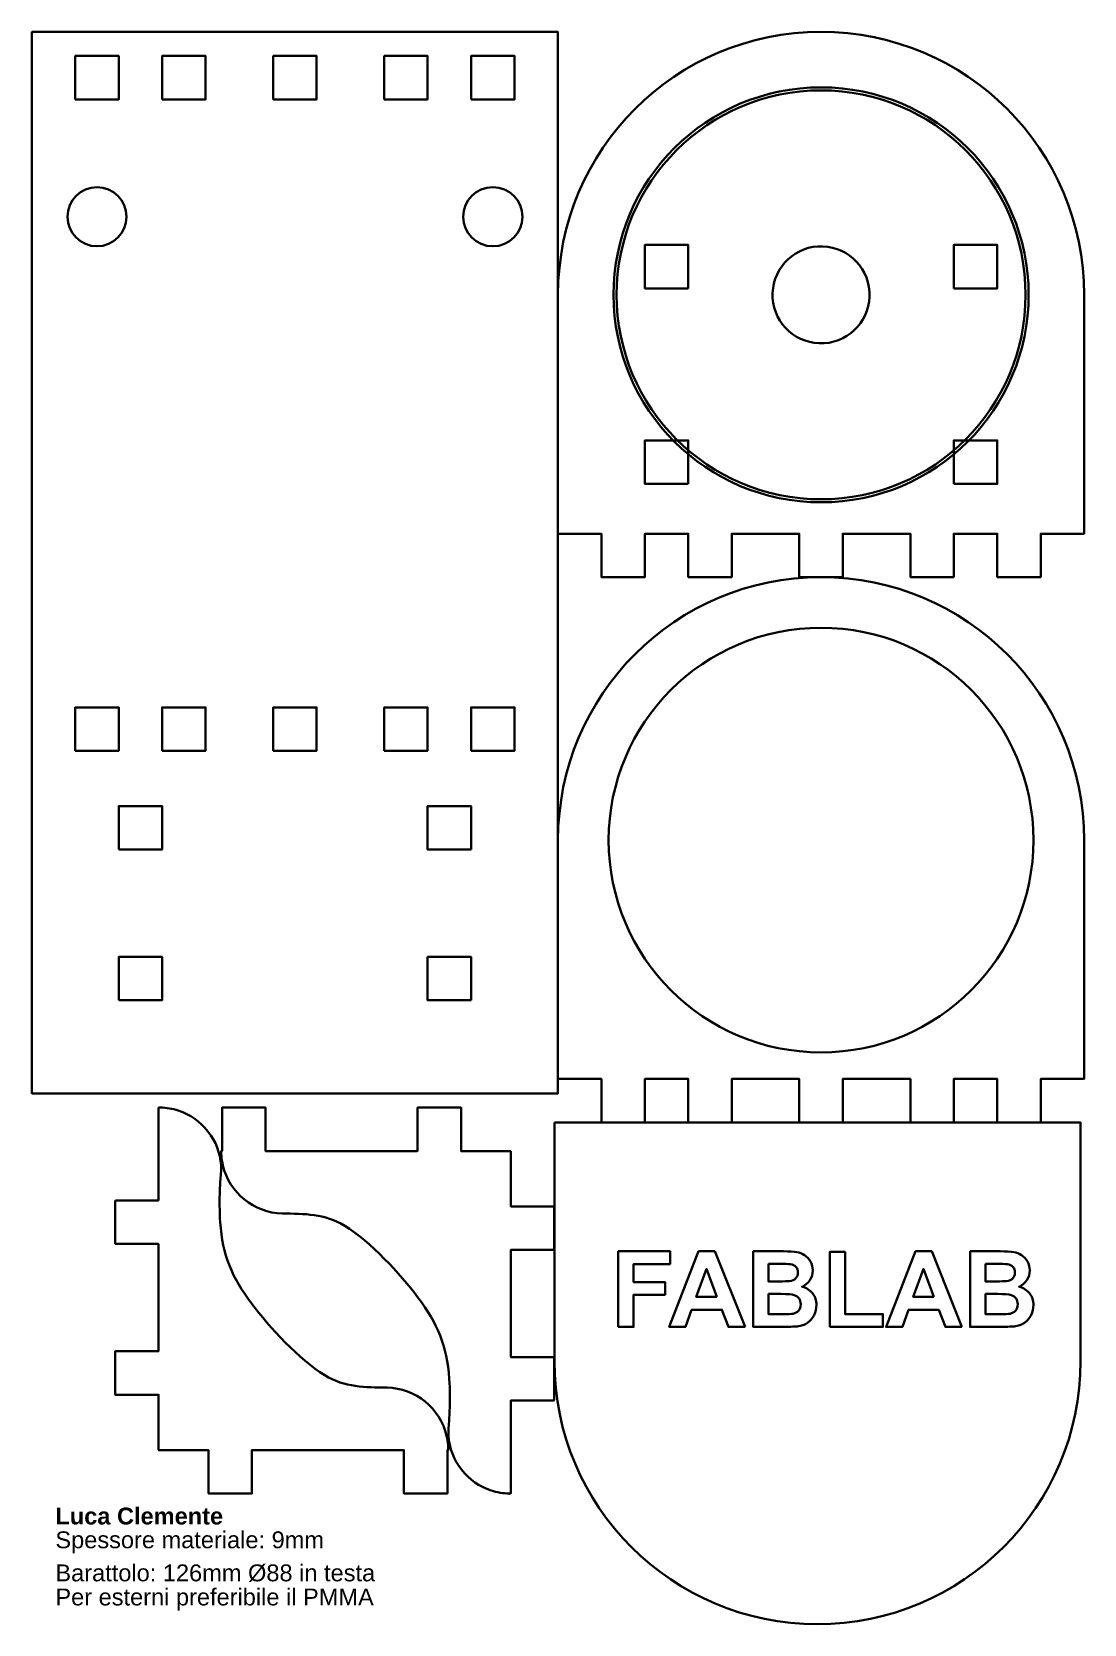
# Model space of a CAD drawing. Header units: inches. Extents: x 51 to 269, y -39 to 291.
import ezdxf

# ---------------------------------------------------------------- set-up
doc = ezdxf.new("R2010")
doc.units = ezdxf.units.IN
doc.header["$MEASUREMENT"] = 0
for name, color, linetype in [('engrave', 7, 'Continuous'), ('tagli', 7, 'Continuous'), ('tagli interni', 7, 'Continuous')]:
    doc.layers.add(name, color=color, linetype=linetype)

# ---------------------------------------------------------------- blocks, each defined once
blk = doc.blocks.new('block 2')
at = {"layer": 'engrave', "color": 1, "lineweight": 35}
blk.add_lwpolyline([(51.05, 291.35), (160.05, 291.35), (160.05, 71.35), (51.05, 71.35)], dxfattribs=at)
blk = doc.blocks.new('block 3')
at = {"layer": 'engrave', "color": 1, "lineweight": 35}
blk.add_lwpolyline([(150.05, 291.35), (51.05, 291.35), (51.05, 71.35), (150.05, 71.35)], dxfattribs=at)
blk = doc.blocks.new('block 4')
at = {"layer": 'engrave', "color": 3, "lineweight": 35}
blk.add_lwpolyline([(142.05, 277.35), (151.05, 277.35), (151.05, 286.35), (142.05, 286.35), (142.05, 277.35)], dxfattribs=at)
blk = doc.blocks.new('block 5')
at = {"layer": 'engrave', "color": 3, "lineweight": 35}
blk.add_lwpolyline([(124.05, 277.35), (133.05, 277.35), (133.05, 286.35), (124.05, 286.35), (124.05, 277.35)], dxfattribs=at)
blk = doc.blocks.new('block 6')
at = {"layer": 'engrave', "color": 3, "lineweight": 35}
blk.add_lwpolyline([(101.05, 277.35), (110.05, 277.35), (110.05, 286.35), (101.05, 286.35), (101.05, 277.35)], dxfattribs=at)
blk = doc.blocks.new('block 7')
at = {"layer": 'engrave', "color": 3, "lineweight": 35}
blk.add_lwpolyline([(78.05, 277.35), (87.05, 277.35), (87.05, 286.35), (78.05, 286.35), (78.05, 277.35)], dxfattribs=at)
blk = doc.blocks.new('block 8')
at = {"layer": 'engrave', "color": 3, "lineweight": 35}
blk.add_lwpolyline([(60.05, 277.35), (69.05, 277.35), (69.05, 286.35), (60.05, 286.35), (60.05, 277.35)], dxfattribs=at)
blk = doc.blocks.new('block 9')
at = {"layer": 'engrave', "color": 7, "lineweight": 35}
for points in [[(172.55, 22.96), (172.55, 38.62), (183.28, 38.62), (183.28, 35.97), (175.71, 35.97), (175.71, 32.26), (182.25, 32.26), (182.25, 29.62), (175.71, 29.62), (175.71, 22.96), (172.55, 22.96)], [(198.8, 22.96), (195.36, 22.96), (194, 26.52), (187.74, 26.52), (186.44, 22.96), (183.09, 22.96), (189.19, 38.62), (192.53, 38.62), (198.8, 22.96)], [(216.36, 22.96), (216.36, 38.49), (219.52, 38.49), (219.52, 25.6), (227.38, 25.6), (227.38, 22.96), (216.36, 22.96)], [(243.75, 22.96), (240.31, 22.96), (238.95, 26.52), (232.69, 26.52), (231.4, 22.96), (228.04, 22.96), (234.14, 38.62), (237.48, 38.62), (243.75, 22.96)], [(192.98, 29.16), (190.82, 34.97), (188.71, 29.16), (192.98, 29.16)], [(237.93, 29.16), (235.77, 34.97), (233.66, 29.16), (237.93, 29.16)]]:
    blk.add_lwpolyline(points, dxfattribs=at)
for points, knots in [([(200.49, 38.62), (200.49, 38.62), (206.75, 38.62), (206.75, 38.62), (207.99, 38.62), (208.91, 38.57), (209.52, 38.46), (210.13, 38.36), (210.67, 38.15), (211.15, 37.82), (211.63, 37.49), (212.03, 37.05), (212.35, 36.51), (212.67, 35.97), (212.83, 35.35), (212.83, 34.68), (212.83, 33.94), (212.64, 33.27), (212.24, 32.66), (211.85, 32.05), (211.31, 31.59), (210.63, 31.28), (211.59, 31), (212.32, 30.53), (212.83, 29.86), (213.35, 29.19), (213.6, 28.41), (213.6, 27.5), (213.6, 26.79), (213.44, 26.1), (213.11, 25.42), (212.78, 24.75), (212.32, 24.21), (211.75, 23.81), (211.18, 23.41), (210.47, 23.16), (209.63, 23.07), (209.1, 23.01), (207.83, 22.98), (205.82, 22.96), (205.82, 22.96), (200.49, 22.96), (200.49, 22.96), (200.49, 22.96), (200.49, 38.62), (200.49, 38.62)], [0, 0, 0, 0, 1, 1, 1, 2, 2, 2, 3, 3, 3, 4, 4, 4, 5, 5, 5, 6, 6, 6, 7, 7, 7, 8, 8, 8, 9, 9, 9, 10, 10, 10, 11, 11, 11, 12, 12, 12, 13, 13, 13, 14, 14, 14, 15, 15, 15, 15]), ([(245.44, 38.62), (245.44, 38.62), (251.7, 38.62), (251.7, 38.62), (252.94, 38.62), (253.86, 38.57), (254.47, 38.46), (255.08, 38.36), (255.62, 38.15), (256.1, 37.82), (256.58, 37.49), (256.98, 37.05), (257.3, 36.51), (257.63, 35.97), (257.79, 35.35), (257.79, 34.68), (257.79, 33.94), (257.59, 33.27), (257.19, 32.66), (256.8, 32.05), (256.26, 31.59), (255.59, 31.28), (256.54, 31), (257.27, 30.53), (257.79, 29.86), (258.3, 29.19), (258.55, 28.41), (258.55, 27.5), (258.55, 26.79), (258.39, 26.1), (258.06, 25.42), (257.73, 24.75), (257.27, 24.21), (256.7, 23.81), (256.13, 23.41), (255.42, 23.16), (254.58, 23.07), (254.05, 23.01), (252.78, 22.98), (250.77, 22.96), (250.77, 22.96), (245.44, 22.96), (245.44, 22.96), (245.44, 22.96), (245.44, 38.62), (245.44, 38.62)], [0, 0, 0, 0, 1, 1, 1, 2, 2, 2, 3, 3, 3, 4, 4, 4, 5, 5, 5, 6, 6, 6, 7, 7, 7, 8, 8, 8, 9, 9, 9, 10, 10, 10, 11, 11, 11, 12, 12, 12, 13, 13, 13, 14, 14, 14, 15, 15, 15, 15]), ([(203.65, 36.01), (203.65, 36.01), (203.65, 32.39), (203.65, 32.39), (203.65, 32.39), (205.72, 32.39), (205.72, 32.39), (206.95, 32.39), (207.72, 32.41), (208.02, 32.45), (208.56, 32.51), (208.98, 32.7), (209.29, 33.01), (209.6, 33.32), (209.76, 33.72), (209.76, 34.23), (209.76, 34.71), (209.62, 35.11), (209.36, 35.41), (209.09, 35.71), (208.69, 35.9), (208.17, 35.96), (207.85, 36), (206.95, 36.01), (205.47, 36.01), (205.47, 36.01), (203.65, 36.01), (203.65, 36.01)], [0, 0, 0, 0, 1, 1, 1, 2, 2, 2, 3, 3, 3, 4, 4, 4, 5, 5, 5, 6, 6, 6, 7, 7, 7, 8, 8, 8, 9, 9, 9, 9]), ([(248.6, 36.01), (248.6, 36.01), (248.6, 32.39), (248.6, 32.39), (248.6, 32.39), (250.67, 32.39), (250.67, 32.39), (251.9, 32.39), (252.67, 32.41), (252.97, 32.45), (253.51, 32.51), (253.94, 32.7), (254.25, 33.01), (254.55, 33.32), (254.71, 33.72), (254.71, 34.23), (254.71, 34.71), (254.58, 35.11), (254.31, 35.41), (254.04, 35.71), (253.65, 35.9), (253.12, 35.96), (252.8, 36), (251.9, 36.01), (250.42, 36.01), (250.42, 36.01), (248.6, 36.01), (248.6, 36.01)], [0, 0, 0, 0, 1, 1, 1, 2, 2, 2, 3, 3, 3, 4, 4, 4, 5, 5, 5, 6, 6, 6, 7, 7, 7, 8, 8, 8, 9, 9, 9, 9]), ([(203.65, 29.79), (203.65, 29.79), (203.65, 25.6), (203.65, 25.6), (203.65, 25.6), (206.58, 25.6), (206.58, 25.6), (207.71, 25.6), (208.44, 25.63), (208.74, 25.7), (209.21, 25.78), (209.6, 25.99), (209.89, 26.32), (210.19, 26.65), (210.34, 27.1), (210.34, 27.65), (210.34, 28.12), (210.22, 28.52), (209.99, 28.85), (209.77, 29.17), (209.44, 29.41), (209.01, 29.56), (208.57, 29.71), (207.64, 29.79), (206.2, 29.79), (206.2, 29.79), (203.65, 29.79), (203.65, 29.79)], [0, 0, 0, 0, 1, 1, 1, 2, 2, 2, 3, 3, 3, 4, 4, 4, 5, 5, 5, 6, 6, 6, 7, 7, 7, 8, 8, 8, 9, 9, 9, 9]), ([(248.6, 29.79), (248.6, 29.79), (248.6, 25.6), (248.6, 25.6), (248.6, 25.6), (251.53, 25.6), (251.53, 25.6), (252.67, 25.6), (253.39, 25.63), (253.7, 25.7), (254.17, 25.78), (254.55, 25.99), (254.84, 26.32), (255.14, 26.65), (255.29, 27.1), (255.29, 27.65), (255.29, 28.12), (255.17, 28.52), (254.94, 28.85), (254.72, 29.17), (254.39, 29.41), (253.96, 29.56), (253.53, 29.71), (252.59, 29.79), (251.15, 29.79), (251.15, 29.79), (248.6, 29.79), (248.6, 29.79)], [0, 0, 0, 0, 1, 1, 1, 2, 2, 2, 3, 3, 3, 4, 4, 4, 5, 5, 5, 6, 6, 6, 7, 7, 7, 8, 8, 8, 9, 9, 9, 9])]:
    blk.add_open_spline(points, degree=3, knots=knots, dxfattribs=at)
blk = doc.blocks.new('block 10')
at = {"layer": 'tagli', "color": 1, "lineweight": 35}
blk.add_open_spline([(150.28, 59.41), (146.97, 59.41), (143.66, 59.41), (140.36, 59.41), (140.25, 59.41), (140.15, 59.41), (140.05, 59.41), (140.02, 59.41), (139.99, 59.41), (139.97, 59.41), (139.93, 59.41), (140, 59.41), (140.02, 59.41), (140.07, 59.41), (140.12, 59.41), (140.18, 59.41), (140.38, 59.41), (140.59, 59.41), (140.8, 59.41), (141.21, 59.41), (141.62, 59.41), (142.04, 59.41), (142.86, 59.41), (143.69, 59.41), (144.52, 59.41), (146.17, 59.41), (147.83, 59.41), (149.48, 59.41), (149.69, 59.41), (149.9, 59.41), (150.1, 59.41), (150.15, 59.41), (150.21, 59.41), (150.26, 59.41), (150.34, 59.41), (150.28, 59.32), (150.28, 59.28), (150.28, 59.18), (150.28, 59.07), (150.28, 58.97), (150.28, 58.55), (150.28, 58.14), (150.28, 57.73), (150.28, 56.9), (150.28, 56.07), (150.28, 55.25), (150.28, 53.59), (150.28, 51.94), (150.28, 50.28), (150.28, 49.87), (150.28, 49.46), (150.28, 49.04), (150.28, 48.84), (150.28, 48.63), (150.28, 48.42), (150.28, 48.32), (150.28, 48.22), (150.28, 48.11), (150.28, 48.06), (150.28, 48.01), (150.28, 47.96), (150.28, 47.87), (150.37, 47.94), (150.42, 47.94), (151.24, 47.94), (152.07, 47.94), (152.9, 47.94), (154.55, 47.94), (156.21, 47.94), (157.86, 47.94), (158.27, 47.94), (158.69, 47.94), (159.1, 47.94), (159.15, 47.94), (159.2, 47.94), (159.26, 47.94), (159.34, 47.94), (159.28, 47.85), (159.28, 47.81), (159.28, 47.7), (159.28, 47.6), (159.28, 47.5), (159.28, 47.29), (159.28, 47.08), (159.28, 46.88), (159.28, 46.05), (159.28, 45.22), (159.28, 44.39), (159.28, 42.74), (159.28, 41.09), (159.28, 39.43), (159.28, 39.33), (159.28, 39.22), (159.28, 39.12), (159.28, 39.07), (159.28, 39.02), (159.28, 38.97), (159.28, 38.88), (159.2, 38.94), (159.16, 38.94), (158.95, 38.94), (158.74, 38.94), (158.54, 38.94), (158.12, 38.94), (157.71, 38.94), (157.3, 38.94), (156.47, 38.94), (155.64, 38.94), (154.82, 38.94), (153.99, 38.94), (153.16, 38.94), (152.33, 38.94), (151.92, 38.94), (151.51, 38.94), (151.09, 38.94), (150.89, 38.94), (150.68, 38.94), (150.47, 38.94), (150.42, 38.94), (150.37, 38.94), (150.32, 38.94), (150.24, 38.94), (150.28, 38.86), (150.28, 38.82), (150.28, 38.71), (150.28, 38.61), (150.28, 38.51), (150.28, 31.89), (150.28, 25.27), (150.28, 18.65), (150.28, 18.24), (150.28, 17.83), (150.28, 17.41), (150.28, 17.21), (150.28, 17), (150.28, 16.79), (150.28, 16.57), (150.69, 16.7), (150.81, 16.7), (151.63, 16.7), (152.46, 16.7), (153.29, 16.7), (154.94, 16.7), (156.6, 16.7), (158.25, 16.7), (158.46, 16.7), (158.67, 16.7), (158.87, 16.7), (158.98, 16.7), (159.08, 16.7), (159.18, 16.7), (159.32, 16.7), (159.28, 16.58), (159.28, 16.49), (159.28, 16.07), (159.28, 15.66), (159.28, 15.25), (159.28, 14.42), (159.28, 13.59), (159.28, 12.77), (159.28, 11.11), (159.28, 9.46), (159.28, 7.8), (159.28, 7.66), (159.17, 7.7), (159.08, 7.7), (158.97, 7.7), (158.87, 7.7), (158.77, 7.7), (158.56, 7.7), (158.35, 7.7), (158.15, 7.7), (157.73, 7.7), (157.32, 7.7), (156.9, 7.7), (156.08, 7.7), (155.25, 7.7), (154.42, 7.7), (153.6, 7.7), (152.77, 7.7), (151.94, 7.7), (151.53, 7.7), (151.11, 7.7), (150.7, 7.7), (150.6, 7.7), (150.49, 7.7), (150.39, 7.7), (150.35, 7.7), (150.28, 7.73), (150.28, 7.65), (150.28, 7.6), (150.28, 7.55), (150.28, 7.5), (150.28, 7.29), (150.28, 7.08), (150.28, 6.88), (150.28, 3.57), (150.28, 0.26), (150.28, -3.05), (150.28, -5.37), (150.28, -7.69), (150.28, -10.01), (150.28, -10.3), (150.28, -10.59), (150.28, -10.88), (150.28, -11.02), (150.28, -11.17), (150.28, -11.31), (150.28, -11.39), (150.28, -11.46), (150.28, -11.53), (150.28, -11.65), (150.01, -11.59), (149.95, -11.59), (148.66, -11.55), (147.44, -11.34), (146.22, -10.94), (143.64, -10.09), (141.75, -8.75), (140.08, -6.61), (138.4, -4.46), (137.56, -2.29), (137.37, 0.43), (137.29, 1.55), (137.45, 2.64), (137.51, 3.74), (137.55, 4.32), (137.58, 4.9), (137.6, 5.47), (137.69, 7.71), (137.69, 9.93), (137.53, 12.17), (137.04, 19.11), (135.12, 23.58), (131, 29.08), (127.43, 33.86), (121.11, 40.73), (115.88, 43.91), (111.69, 46.47), (107.49, 46.37), (102.97, 46.46), (97.05, 46.58), (91.97, 50.69), (90.62, 56.46), (90.47, 57.11), (90.37, 57.77), (90.32, 58.44), (90.29, 58.76), (90.28, 59.08), (90.28, 59.41), (90.28, 59.49), (90.36, 59.41), (90.4, 59.41), (90.45, 59.41), (90.46, 59.43), (90.46, 59.47), (90.46, 59.55), (90.46, 59.64), (90.46, 59.72), (90.46, 60.36), (90.46, 61), (90.46, 61.64), (90.46, 62.93), (90.46, 64.22), (90.46, 65.5), (90.46, 66.33), (90.46, 67.16), (90.46, 67.98), (90.46, 68.09), (90.46, 68.19), (90.46, 68.29), (90.46, 68.34), (90.42, 68.41), (90.5, 68.41), (90.55, 68.41), (90.6, 68.41), (90.65, 68.41), (90.86, 68.41), (91.07, 68.41), (91.27, 68.41), (91.69, 68.41), (92.1, 68.41), (92.51, 68.41), (94.17, 68.41), (95.82, 68.41), (97.48, 68.41), (97.89, 68.41), (98.3, 68.41), (98.72, 68.41), (98.92, 68.41), (99.13, 68.41), (99.34, 68.41), (99.38, 68.41), (99.46, 68.45), (99.46, 68.37), (99.46, 68.32), (99.46, 68.27), (99.46, 68.22), (99.46, 68.11), (99.46, 68.01), (99.46, 67.91), (99.46, 67.08), (99.46, 66.25), (99.46, 65.43), (99.46, 63.77), (99.46, 62.12), (99.46, 60.46), (99.46, 60.26), (99.46, 60.05), (99.46, 59.84), (99.46, 59.74), (99.46, 59.64), (99.46, 59.53), (99.46, 59.49), (99.4, 59.41), (99.49, 59.41), (99.54, 59.41), (99.59, 59.41), (99.64, 59.41), (100.06, 59.41), (100.47, 59.41), (100.88, 59.41), (101.71, 59.41), (102.54, 59.41), (103.36, 59.41), (105.02, 59.41), (106.67, 59.41), (108.33, 59.41), (111.64, 59.41), (114.94, 59.41), (118.25, 59.41), (121.56, 59.41), (124.87, 59.41), (128.18, 59.41), (129.01, 59.41), (129.83, 59.41), (130.66, 59.41), (130.71, 59.41), (130.76, 59.41), (130.82, 59.41), (130.86, 59.41), (130.96, 59.33), (130.96, 59.42), (130.96, 59.53), (130.96, 59.63), (130.96, 59.73), (130.96, 59.94), (130.96, 60.15), (130.96, 60.35), (130.96, 60.77), (130.96, 61.18), (130.96, 61.59), (130.96, 63.25), (130.96, 64.9), (130.96, 66.56), (130.96, 66.97), (130.96, 67.38), (130.96, 67.8), (130.96, 67.9), (130.96, 68), (130.96, 68.11), (130.96, 68.16), (130.96, 68.21), (130.96, 68.26), (130.96, 68.31), (130.87, 68.41), (130.97, 68.41), (131.17, 68.41), (131.38, 68.41), (131.59, 68.41), (132.41, 68.41), (133.24, 68.41), (134.07, 68.41), (135.72, 68.41), (137.38, 68.41), (139.03, 68.41), (139.24, 68.41), (139.44, 68.41), (139.65, 68.41), (139.7, 68.41), (139.75, 68.41), (139.81, 68.41), (139.86, 68.41), (139.96, 68.5), (139.96, 68.4), (139.96, 68.3), (139.96, 68.2), (139.96, 68.09), (139.96, 67.68), (139.96, 67.27), (139.96, 66.85), (139.96, 66.03), (139.96, 65.2), (139.96, 64.37), (139.96, 62.72), (139.96, 61.06), (139.96, 59.41)], degree=3, knots=[0, 0, 0, 0, 1, 1, 1, 2, 2, 2, 3, 3, 3, 4, 4, 4, 5, 5, 5, 6, 6, 6, 7, 7, 7, 8, 8, 8, 9, 9, 9, 10, 10, 10, 11, 11, 11, 12, 12, 12, 13, 13, 13, 14, 14, 14, 15, 15, 15, 16, 16, 16, 17, 17, 17, 18, 18, 18, 19, 19, 19, 20, 20, 20, 21, 21, 21, 22, 22, 22, 23, 23, 23, 24, 24, 24, 25, 25, 25, 26, 26, 26, 27, 27, 27, 28, 28, 28, 29, 29, 29, 30, 30, 30, 31, 31, 31, 32, 32, 32, 33, 33, 33, 34, 34, 34, 35, 35, 35, 36, 36, 36, 37, 37, 37, 38, 38, 38, 39, 39, 39, 40, 40, 40, 41, 41, 41, 42, 42, 42, 43, 43, 43, 44, 44, 44, 45, 45, 45, 46, 46, 46, 47, 47, 47, 48, 48, 48, 49, 49, 49, 50, 50, 50, 51, 51, 51, 52, 52, 52, 53, 53, 53, 54, 54, 54, 55, 55, 55, 56, 56, 56, 57, 57, 57, 58, 58, 58, 59, 59, 59, 60, 60, 60, 61, 61, 61, 62, 62, 62, 63, 63, 63, 64, 64, 64, 65, 65, 65, 66, 66, 66, 67, 67, 67, 68, 68, 68, 69, 69, 69, 70, 70, 70, 71, 71, 71, 72, 72, 72, 73, 73, 73, 74, 74, 74, 75, 75, 75, 76, 76, 76, 77, 77, 77, 78, 78, 78, 79, 79, 79, 80, 80, 80, 81, 81, 81, 82, 82, 82, 83, 83, 83, 84, 84, 84, 85, 85, 85, 86, 86, 86, 87, 87, 87, 88, 88, 88, 89, 89, 89, 90, 90, 90, 91, 91, 91, 92, 92, 92, 93, 93, 93, 94, 94, 94, 95, 95, 95, 96, 96, 96, 97, 97, 97, 98, 98, 98, 99, 99, 99, 100, 100, 100, 101, 101, 101, 102, 102, 102, 103, 103, 103, 104, 104, 104, 105, 105, 105, 106, 106, 106, 107, 107, 107, 108, 108, 108, 109, 109, 109, 110, 110, 110, 111, 111, 111, 112, 112, 112, 113, 113, 113, 114, 114, 114, 115, 115, 115, 116, 116, 116, 117, 117, 117, 118, 118, 118, 119, 119, 119, 120, 120, 120, 121, 121, 121, 122, 122, 122, 123, 123, 123, 124, 124, 124, 125, 125, 125, 126, 126, 126, 127, 127, 127, 128, 128, 128, 129, 129, 129, 130, 130, 130, 131, 131, 131, 132, 132, 132, 132], dxfattribs=at)
blk = doc.blocks.new('block 11')
at = {"layer": 'tagli', "color": 1, "lineweight": 35}
blk.add_open_spline([(77.32, -2.56), (80.63, -2.56), (83.94, -2.56), (87.25, -2.56), (87.35, -2.56), (87.46, -2.56), (87.56, -2.56), (87.58, -2.56), (87.61, -2.56), (87.64, -2.56), (87.67, -2.56), (87.6, -2.56), (87.58, -2.56), (87.53, -2.56), (87.48, -2.56), (87.43, -2.56), (87.22, -2.56), (87.01, -2.56), (86.81, -2.56), (86.39, -2.56), (85.98, -2.56), (85.57, -2.56), (84.74, -2.56), (83.91, -2.56), (83.09, -2.56), (81.43, -2.56), (79.78, -2.56), (78.12, -2.56), (77.92, -2.56), (77.71, -2.56), (77.5, -2.56), (77.45, -2.56), (77.4, -2.56), (77.35, -2.56), (77.26, -2.56), (77.32, -2.48), (77.32, -2.43), (77.32, -2.33), (77.32, -2.23), (77.32, -2.12), (77.32, -1.71), (77.32, -1.29), (77.32, -0.88), (77.32, -0.05), (77.32, 0.77), (77.32, 1.6), (77.32, 3.25), (77.32, 4.91), (77.32, 6.56), (77.32, 6.98), (77.32, 7.39), (77.32, 7.8), (77.32, 8.01), (77.32, 8.22), (77.32, 8.42), (77.32, 8.53), (77.32, 8.63), (77.32, 8.73), (77.32, 8.79), (77.32, 8.84), (77.32, 8.89), (77.32, 8.98), (77.24, 8.91), (77.19, 8.91), (76.36, 8.91), (75.53, 8.91), (74.71, 8.91), (73.05, 8.91), (71.4, 8.91), (69.74, 8.91), (69.33, 8.91), (68.92, 8.91), (68.5, 8.91), (68.45, 8.91), (68.4, 8.91), (68.35, 8.91), (68.26, 8.91), (68.32, 8.99), (68.32, 9.04), (68.32, 9.14), (68.32, 9.25), (68.32, 9.35), (68.32, 9.56), (68.32, 9.76), (68.32, 9.97), (68.32, 10.8), (68.32, 11.62), (68.32, 12.45), (68.32, 14.11), (68.32, 15.76), (68.32, 17.41), (68.32, 17.52), (68.32, 17.62), (68.32, 17.72), (68.32, 17.78), (68.32, 17.83), (68.32, 17.88), (68.32, 17.96), (68.4, 17.91), (68.45, 17.91), (68.65, 17.91), (68.86, 17.91), (69.07, 17.91), (69.48, 17.91), (69.89, 17.91), (70.31, 17.91), (71.13, 17.91), (71.96, 17.91), (72.79, 17.91), (73.62, 17.91), (74.44, 17.91), (75.27, 17.91), (75.68, 17.91), (76.1, 17.91), (76.51, 17.91), (76.72, 17.91), (76.92, 17.91), (77.13, 17.91), (77.18, 17.91), (77.24, 17.91), (77.29, 17.91), (77.37, 17.91), (77.32, 17.99), (77.32, 18.03), (77.32, 18.13), (77.32, 18.24), (77.32, 18.34), (77.32, 24.96), (77.32, 31.57), (77.32, 38.19), (77.32, 38.61), (77.32, 39.02), (77.32, 39.43), (77.32, 39.64), (77.32, 39.85), (77.32, 40.05), (77.32, 40.27), (76.91, 40.15), (76.8, 40.15), (75.97, 40.15), (75.14, 40.15), (74.32, 40.15), (72.66, 40.15), (71.01, 40.15), (69.35, 40.15), (69.15, 40.15), (68.94, 40.15), (68.73, 40.15), (68.63, 40.15), (68.53, 40.15), (68.42, 40.15), (68.28, 40.15), (68.32, 40.27), (68.32, 40.36), (68.32, 40.77), (68.32, 41.19), (68.32, 41.6), (68.32, 42.43), (68.32, 43.25), (68.32, 44.08), (68.32, 45.73), (68.32, 47.39), (68.32, 49.04), (68.32, 49.18), (68.44, 49.15), (68.53, 49.15), (68.63, 49.15), (68.74, 49.15), (68.84, 49.15), (69.05, 49.15), (69.25, 49.15), (69.46, 49.15), (69.87, 49.15), (70.29, 49.15), (70.7, 49.15), (71.53, 49.15), (72.35, 49.15), (73.18, 49.15), (74.01, 49.15), (74.84, 49.15), (75.66, 49.15), (76.08, 49.15), (76.49, 49.15), (76.9, 49.15), (77.01, 49.15), (77.11, 49.15), (77.21, 49.15), (77.26, 49.15), (77.32, 49.12), (77.32, 49.19), (77.32, 49.25), (77.32, 49.3), (77.32, 49.35), (77.32, 49.56), (77.32, 49.76), (77.32, 49.97), (77.32, 53.28), (77.32, 56.59), (77.32, 59.9), (77.32, 62.22), (77.32, 64.53), (77.32, 66.85), (77.32, 67.14), (77.32, 67.43), (77.32, 67.72), (77.32, 67.87), (77.32, 68.01), (77.32, 68.16), (77.32, 68.23), (77.32, 68.3), (77.32, 68.38), (77.32, 68.49), (77.6, 68.43), (77.66, 68.43), (78.94, 68.4), (80.16, 68.19), (81.38, 67.78), (83.96, 66.93), (85.85, 65.6), (87.53, 63.46), (89.21, 61.31), (90.04, 59.14), (90.24, 56.41), (90.32, 55.3), (90.16, 54.21), (90.09, 53.1), (90.06, 52.53), (90.03, 51.95), (90, 51.37), (89.92, 49.14), (89.92, 46.91), (90.08, 44.68), (90.56, 37.74), (92.48, 33.27), (96.6, 27.76), (100.17, 22.99), (106.49, 16.12), (111.72, 12.93), (115.91, 10.38), (120.11, 10.47), (124.63, 10.38), (130.55, 10.27), (135.63, 6.15), (136.98, 0.39), (137.14, -0.27), (137.24, -0.92), (137.29, -1.6), (137.31, -1.92), (137.32, -2.24), (137.32, -2.56), (137.32, -2.64), (137.24, -2.56), (137.2, -2.56), (137.16, -2.56), (137.15, -2.59), (137.15, -2.63), (137.15, -2.71), (137.15, -2.79), (137.15, -2.87), (137.15, -3.51), (137.15, -4.16), (137.15, -4.8), (137.15, -6.08), (137.15, -7.37), (137.15, -8.66), (137.15, -9.48), (137.15, -10.31), (137.15, -11.14), (137.15, -11.24), (137.15, -11.34), (137.15, -11.45), (137.15, -11.49), (137.18, -11.56), (137.11, -11.56), (137.06, -11.56), (137, -11.56), (136.95, -11.56), (136.75, -11.56), (136.54, -11.56), (136.33, -11.56), (135.92, -11.56), (135.51, -11.56), (135.09, -11.56), (133.44, -11.56), (131.78, -11.56), (130.13, -11.56), (129.72, -11.56), (129.3, -11.56), (128.89, -11.56), (128.68, -11.56), (128.47, -11.56), (128.27, -11.56), (128.22, -11.56), (128.15, -11.61), (128.15, -11.53), (128.15, -11.48), (128.15, -11.42), (128.15, -11.37), (128.15, -11.27), (128.15, -11.17), (128.15, -11.06), (128.15, -10.23), (128.15, -9.41), (128.15, -8.58), (128.15, -6.93), (128.15, -5.27), (128.15, -3.62), (128.15, -3.41), (128.15, -3.2), (128.15, -3), (128.15, -2.89), (128.15, -2.79), (128.15, -2.69), (128.15, -2.64), (128.2, -2.56), (128.12, -2.56), (128.07, -2.56), (128.01, -2.56), (127.96, -2.56), (127.55, -2.56), (127.14, -2.56), (126.72, -2.56), (125.89, -2.56), (125.07, -2.56), (124.24, -2.56), (122.59, -2.56), (120.93, -2.56), (119.28, -2.56), (115.97, -2.56), (112.66, -2.56), (109.35, -2.56), (106.04, -2.56), (102.73, -2.56), (99.43, -2.56), (98.6, -2.56), (97.77, -2.56), (96.94, -2.56), (96.89, -2.56), (96.84, -2.56), (96.79, -2.56), (96.74, -2.56), (96.65, -2.48), (96.65, -2.58), (96.65, -2.68), (96.65, -2.78), (96.65, -2.89), (96.65, -3.09), (96.65, -3.3), (96.65, -3.51), (96.65, -3.92), (96.65, -4.33), (96.65, -4.75), (96.65, -6.4), (96.65, -8.06), (96.65, -9.71), (96.65, -10.12), (96.65, -10.54), (96.65, -10.95), (96.65, -11.06), (96.65, -11.16), (96.65, -11.26), (96.65, -11.31), (96.65, -11.37), (96.65, -11.42), (96.65, -11.47), (96.74, -11.56), (96.64, -11.56), (96.43, -11.56), (96.23, -11.56), (96.02, -11.56), (95.19, -11.56), (94.36, -11.56), (93.54, -11.56), (91.88, -11.56), (90.23, -11.56), (88.57, -11.56), (88.37, -11.56), (88.16, -11.56), (87.95, -11.56), (87.9, -11.56), (87.85, -11.56), (87.8, -11.56), (87.75, -11.56), (87.65, -11.66), (87.65, -11.56), (87.65, -11.45), (87.65, -11.35), (87.65, -11.25), (87.65, -10.83), (87.65, -10.42), (87.65, -10.01), (87.65, -9.18), (87.65, -8.35), (87.65, -7.53), (87.65, -5.87), (87.65, -4.22), (87.65, -2.56)], degree=3, knots=[0, 0, 0, 0, 1, 1, 1, 2, 2, 2, 3, 3, 3, 4, 4, 4, 5, 5, 5, 6, 6, 6, 7, 7, 7, 8, 8, 8, 9, 9, 9, 10, 10, 10, 11, 11, 11, 12, 12, 12, 13, 13, 13, 14, 14, 14, 15, 15, 15, 16, 16, 16, 17, 17, 17, 18, 18, 18, 19, 19, 19, 20, 20, 20, 21, 21, 21, 22, 22, 22, 23, 23, 23, 24, 24, 24, 25, 25, 25, 26, 26, 26, 27, 27, 27, 28, 28, 28, 29, 29, 29, 30, 30, 30, 31, 31, 31, 32, 32, 32, 33, 33, 33, 34, 34, 34, 35, 35, 35, 36, 36, 36, 37, 37, 37, 38, 38, 38, 39, 39, 39, 40, 40, 40, 41, 41, 41, 42, 42, 42, 43, 43, 43, 44, 44, 44, 45, 45, 45, 46, 46, 46, 47, 47, 47, 48, 48, 48, 49, 49, 49, 50, 50, 50, 51, 51, 51, 52, 52, 52, 53, 53, 53, 54, 54, 54, 55, 55, 55, 56, 56, 56, 57, 57, 57, 58, 58, 58, 59, 59, 59, 60, 60, 60, 61, 61, 61, 62, 62, 62, 63, 63, 63, 64, 64, 64, 65, 65, 65, 66, 66, 66, 67, 67, 67, 68, 68, 68, 69, 69, 69, 70, 70, 70, 71, 71, 71, 72, 72, 72, 73, 73, 73, 74, 74, 74, 75, 75, 75, 76, 76, 76, 77, 77, 77, 78, 78, 78, 79, 79, 79, 80, 80, 80, 81, 81, 81, 82, 82, 82, 83, 83, 83, 84, 84, 84, 85, 85, 85, 86, 86, 86, 87, 87, 87, 88, 88, 88, 89, 89, 89, 90, 90, 90, 91, 91, 91, 92, 92, 92, 93, 93, 93, 94, 94, 94, 95, 95, 95, 96, 96, 96, 97, 97, 97, 98, 98, 98, 99, 99, 99, 100, 100, 100, 101, 101, 101, 102, 102, 102, 103, 103, 103, 104, 104, 104, 105, 105, 105, 106, 106, 106, 107, 107, 107, 108, 108, 108, 109, 109, 109, 110, 110, 110, 111, 111, 111, 112, 112, 112, 113, 113, 113, 114, 114, 114, 115, 115, 115, 116, 116, 116, 117, 117, 117, 118, 118, 118, 119, 119, 119, 120, 120, 120, 121, 121, 121, 122, 122, 122, 123, 123, 123, 124, 124, 124, 125, 125, 125, 126, 126, 126, 127, 127, 127, 128, 128, 128, 129, 129, 129, 130, 130, 130, 131, 131, 131, 132, 132, 132, 132], dxfattribs=at)
blk = doc.blocks.new('block 12')
at = {"layer": 'tagli interni', "color": 3, "lineweight": 35}
blk.add_lwpolyline([(142.05, 90.64), (133.05, 90.64), (133.05, 99.64), (142.05, 99.64), (142.05, 90.64)], dxfattribs=at)
blk = doc.blocks.new('block 13')
at = {"layer": 'tagli interni', "color": 3, "lineweight": 35}
blk.add_lwpolyline([(69.05, 121.88), (78.05, 121.88), (78.05, 130.88), (69.05, 130.88), (69.05, 121.88)], dxfattribs=at)
blk = doc.blocks.new('block 14')
at = {"layer": 'tagli interni', "color": 3, "lineweight": 35}
blk.add_lwpolyline([(69.05, 90.64), (78.05, 90.64), (78.05, 99.64), (69.05, 99.64), (69.05, 90.64)], dxfattribs=at)
blk = doc.blocks.new('block 15')
at = {"layer": 'tagli interni', "color": 3, "lineweight": 35}
blk.add_lwpolyline([(142.05, 121.88), (133.05, 121.88), (133.05, 130.88), (142.05, 130.88), (142.05, 121.88)], dxfattribs=at)
blk = doc.blocks.new('block 16')
at = {"layer": 'tagli interni', "color": 3, "lineweight": 35}
blk.add_lwpolyline([(60.05, 142.35), (69.05, 142.35), (69.05, 151.35), (60.05, 151.35), (60.05, 142.35)], dxfattribs=at)
blk = doc.blocks.new('block 17')
at = {"layer": 'tagli interni', "color": 3, "lineweight": 35}
blk.add_lwpolyline([(78.05, 142.35), (87.05, 142.35), (87.05, 151.35), (78.05, 151.35), (78.05, 142.35)], dxfattribs=at)
blk = doc.blocks.new('block 18')
at = {"layer": 'tagli interni', "color": 3, "lineweight": 35}
blk.add_lwpolyline([(101.05, 142.35), (110.05, 142.35), (110.05, 151.35), (101.05, 151.35), (101.05, 142.35)], dxfattribs=at)
blk = doc.blocks.new('block 19')
at = {"layer": 'tagli interni', "color": 3, "lineweight": 35}
blk.add_lwpolyline([(124.05, 142.35), (133.05, 142.35), (133.05, 151.35), (124.05, 151.35), (124.05, 142.35)], dxfattribs=at)
blk = doc.blocks.new('block 20')
at = {"layer": 'tagli interni', "color": 3, "lineweight": 35}
blk.add_lwpolyline([(142.05, 142.35), (151.05, 142.35), (151.05, 151.35), (142.05, 151.35), (142.05, 142.35)], dxfattribs=at)

msp = doc.modelspace()

# ---------------------------------------------------------------- linework, layer by layer
at = {"layer": 'engrave', "color": 5, "lineweight": 35}
for points in [[(257.55, 236.85), (257.55, 260.6), (238.3, 279.85), (214.55, 279.85), (190.81, 279.85), (171.55, 260.6), (171.55, 236.85), (171.55, 213.1), (190.81, 193.85), (214.55, 193.85), (238.3, 193.85), (257.55, 213.1), (257.55, 236.85)], [(256.92, 236.85), (256.92, 260.25), (237.95, 279.22), (214.55, 279.22), (191.15, 279.22), (172.19, 260.25), (172.19, 236.85), (172.19, 213.45), (191.15, 194.48), (214.55, 194.48), (237.95, 194.48), (256.92, 213.45), (256.92, 236.85)]]:
    msp.add_open_spline(points, degree=3, knots=[0, 0, 0, 0, 1, 1, 1, 2, 2, 2, 3, 3, 3, 4, 4, 4, 4], dxfattribs=at)
at = {"layer": 'tagli', "color": 1, "lineweight": 35}
for points in [[(178.05, 187.35), (187.05, 187.35)], [(196.05, 187.35), (210.05, 187.35)], [(219.05, 187.35), (233.05, 187.35)], [(260.05, 187.35), (264.05, 187.35)]]:
    msp.add_lwpolyline(points, dxfattribs=at)
for points, knots in [([(242.05, 187.35), (245.05, 187.35), (248.05, 187.35), (251.05, 187.35), (251.05, 184.35), (251.05, 181.35), (251.05, 178.35), (254.05, 178.35), (257.05, 178.35), (260.05, 178.35), (260.05, 181.35), (260.05, 184.35), (260.05, 187.35), (263.05, 187.35), (266.05, 187.35), (269.05, 187.35), (269.05, 203.85), (269.05, 220.35), (269.05, 236.85), (269.05, 266.95), (244.65, 291.35), (214.55, 291.35), (184.45, 291.35), (160.05, 266.95), (160.05, 236.85), (160.05, 220.35), (160.05, 203.85), (160.05, 187.35), (163.05, 187.35), (166.05, 187.35), (169.05, 187.35), (169.05, 184.35), (169.05, 181.35), (169.05, 178.35), (172.05, 178.35), (175.05, 178.35), (178.05, 178.35), (178.05, 181.35), (178.05, 184.35), (178.05, 187.35), (181.05, 187.35), (184.05, 187.35), (187.05, 187.35), (187.05, 184.35), (187.05, 181.35), (187.05, 178.35), (190.05, 178.35), (193.05, 178.35), (196.05, 178.35), (196.05, 181.35), (196.05, 184.35), (196.05, 187.35), (200.72, 187.35), (205.39, 187.35), (210.05, 187.35), (210.05, 184.35), (210.05, 181.35), (210.05, 178.35), (213.05, 178.35), (216.05, 178.35), (219.05, 178.35), (219.05, 181.35), (219.05, 184.35), (219.05, 187.35), (223.72, 187.35), (228.39, 187.35), (233.05, 187.35), (233.05, 184.35), (233.05, 181.35), (233.05, 178.35), (236.05, 178.35), (239.05, 178.35), (242.05, 178.35), (242.05, 181.35), (242.05, 184.35), (242.05, 187.35), (245.05, 187.35), (248.05, 187.35), (251.05, 187.35)], [0, 0, 0, 0, 1, 1, 1, 2, 2, 2, 3, 3, 3, 4, 4, 4, 5, 5, 5, 6, 6, 6, 7, 7, 7, 8, 8, 8, 9, 9, 9, 10, 10, 10, 11, 11, 11, 12, 12, 12, 13, 13, 13, 14, 14, 14, 15, 15, 15, 16, 16, 16, 17, 17, 17, 18, 18, 18, 19, 19, 19, 20, 20, 20, 21, 21, 21, 22, 22, 22, 23, 23, 23, 24, 24, 24, 25, 25, 25, 26, 26, 26, 26]), ([(242.05, 74.35), (245.05, 74.35), (248.05, 74.35), (251.05, 74.35), (251.05, 71.35), (251.05, 68.35), (251.05, 65.35), (254.05, 65.35), (257.05, 65.35), (260.05, 65.35), (260.05, 68.35), (260.05, 71.35), (260.05, 74.35), (263.05, 74.35), (266.05, 74.35), (269.05, 74.35), (269.05, 90.85), (269.05, 107.35), (269.05, 123.85), (269.05, 153.95), (244.65, 178.35), (214.55, 178.35), (184.45, 178.35), (160.05, 153.95), (160.05, 123.85), (160.05, 107.35), (160.05, 90.85), (160.05, 74.35), (163.05, 74.35), (166.05, 74.35), (169.05, 74.35), (169.05, 71.35), (169.05, 68.35), (169.05, 65.35), (172.05, 65.35), (175.05, 65.35), (178.05, 65.35), (178.05, 68.35), (178.05, 71.35), (178.05, 74.35), (181.05, 74.35), (184.05, 74.35), (187.05, 74.35), (187.05, 71.35), (187.05, 68.35), (187.05, 65.35), (190.05, 65.35), (193.05, 65.35), (196.05, 65.35), (196.05, 68.35), (196.05, 71.35), (196.05, 74.35), (200.72, 74.35), (205.39, 74.35), (210.05, 74.35), (210.05, 71.35), (210.05, 68.35), (210.05, 65.35), (213.05, 65.35), (216.05, 65.35), (219.05, 65.35), (219.05, 68.35), (219.05, 71.35), (219.05, 74.35), (223.72, 74.35), (228.39, 74.35), (233.05, 74.35), (233.05, 71.35), (233.05, 68.35), (233.05, 65.35), (236.05, 65.35), (239.05, 65.35), (242.05, 65.35), (242.05, 68.35), (242.05, 71.35), (242.05, 74.35), (245.05, 74.35), (248.05, 74.35), (251.05, 74.35)], [0, 0, 0, 0, 1, 1, 1, 2, 2, 2, 3, 3, 3, 4, 4, 4, 5, 5, 5, 6, 6, 6, 7, 7, 7, 8, 8, 8, 9, 9, 9, 10, 10, 10, 11, 11, 11, 12, 12, 12, 13, 13, 13, 14, 14, 14, 15, 15, 15, 16, 16, 16, 17, 17, 17, 18, 18, 18, 19, 19, 19, 20, 20, 20, 21, 21, 21, 22, 22, 22, 23, 23, 23, 24, 24, 24, 25, 25, 25, 26, 26, 26, 26]), ([(159.3, 65.35), (159.3, 48.85), (159.3, 32.35), (159.3, 15.85), (159.3, -14.25), (183.7, -38.65), (213.8, -38.65), (243.9, -38.65), (268.3, -14.25), (268.3, 15.85), (268.3, 32.35), (268.3, 48.85), (268.3, 65.35), (268.3, 65.35), (159.3, 65.35), (159.3, 65.35)], [0, 0, 0, 0, 1, 1, 1, 2, 2, 2, 3, 3, 3, 4, 4, 4, 5, 5, 5, 5])]:
    msp.add_open_spline(points, degree=3, knots=knots, dxfattribs=at)
at = {"layer": 'tagli interni', "color": 3, "lineweight": 35}
for points in [[(187.05, 238.18), (178.05, 238.18), (178.05, 247.18), (187.05, 247.18), (187.05, 238.18)], [(242.05, 238.18), (251.05, 238.18), (251.05, 247.18), (242.05, 247.18), (242.05, 238.18)], [(187.05, 197.68), (178.05, 197.68), (178.05, 206.68), (187.05, 206.68), (187.05, 197.68)], [(242.05, 197.68), (251.05, 197.68), (251.05, 206.68), (242.05, 206.68), (242.05, 197.68)]]:
    msp.add_lwpolyline(points, dxfattribs=at)
for points in [[(70.68, 253.03), (70.68, 249.65), (67.94, 246.91), (64.55, 246.91), (61.17, 246.91), (58.43, 249.65), (58.43, 253.03), (58.43, 256.41), (61.17, 259.15), (64.55, 259.15), (67.94, 259.15), (70.68, 256.41), (70.68, 253.03)], [(152.68, 253.03), (152.68, 249.65), (149.94, 246.91), (146.55, 246.91), (143.17, 246.91), (140.43, 249.65), (140.43, 253.03), (140.43, 256.41), (143.17, 259.15), (146.55, 259.15), (149.94, 259.15), (152.68, 256.41), (152.68, 253.03)], [(224.59, 237.48), (224.24, 243.02), (219.47, 247.23), (213.92, 246.89), (208.38, 246.54), (204.17, 241.76), (204.52, 236.22), (204.87, 230.68), (209.64, 226.47), (215.18, 226.82), (220.73, 227.17), (224.94, 231.94), (224.59, 237.48)], [(258.55, 123.85), (258.55, 148.15), (238.86, 167.85), (214.55, 167.85), (190.25, 167.85), (170.55, 148.15), (170.55, 123.85), (170.55, 99.55), (190.25, 79.85), (214.55, 79.85), (238.86, 79.85), (258.55, 99.55), (258.55, 123.85)]]:
    msp.add_open_spline(points, degree=3, knots=[0, 0, 0, 0, 1, 1, 1, 2, 2, 2, 3, 3, 3, 4, 4, 4, 4], dxfattribs=at)

# ---------------------------------------------------------------- block references
at = {"layer": 'engrave'}
for name in ['block 2', 'block 3', 'block 8', 'block 7', 'block 6', 'block 5', 'block 4', 'block 9']:
    msp.add_blockref(name, (0, 0), dxfattribs=at)
at = {"layer": 'tagli'}
for name in ['block 11', 'block 10']:
    msp.add_blockref(name, (0, 0), dxfattribs=at)
at = {"layer": 'tagli interni'}
for name in ['block 16', 'block 17', 'block 18', 'block 19', 'block 20', 'block 13', 'block 15', 'block 14', 'block 12']:
    msp.add_blockref(name, (0, 0), dxfattribs=at)

# ---------------------------------------------------------------- texts
at = {"layer": 'tagli interni', "color": 7, "char_height": 3.4967, "attachment_point": 7}
for s, insert in [('\\fArial|b1|i0|c0|p34;\\W1;Luca Clemente', (55.93, -18.04)), ('\\fArial|b0|i0|c0|p34;\\W1;Spessore materiale: 9mm', (55.93, -23.97)), ('\\fArial|b0|i0|c0|p34;\\W1;Barattolo: 126mm Ø88 in testa', (55.93, -29.9)), ('\\fArial|b0|i0|c0|p34;\\W1;Per esterni preferibile il PMMA', (55.93, -35.82))]:
    msp.add_mtext(s, dxfattribs=dict(at, insert=insert))

doc.saveas('drawing.dxf')
